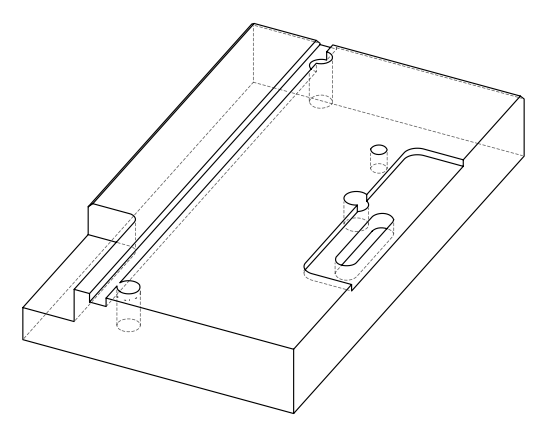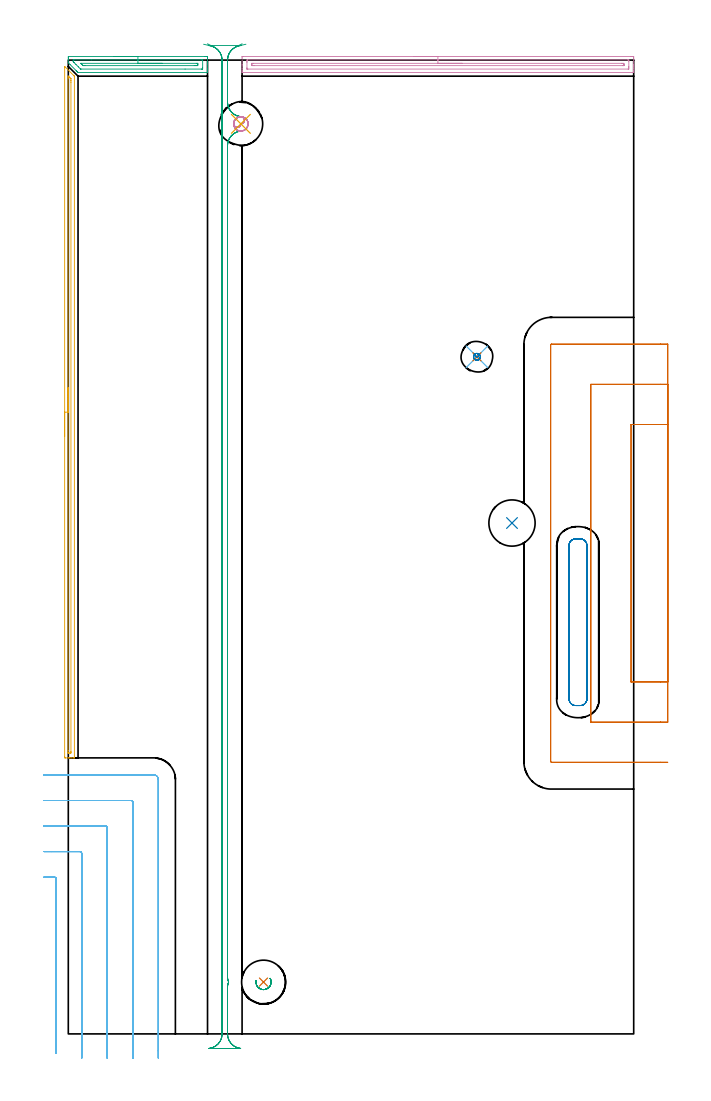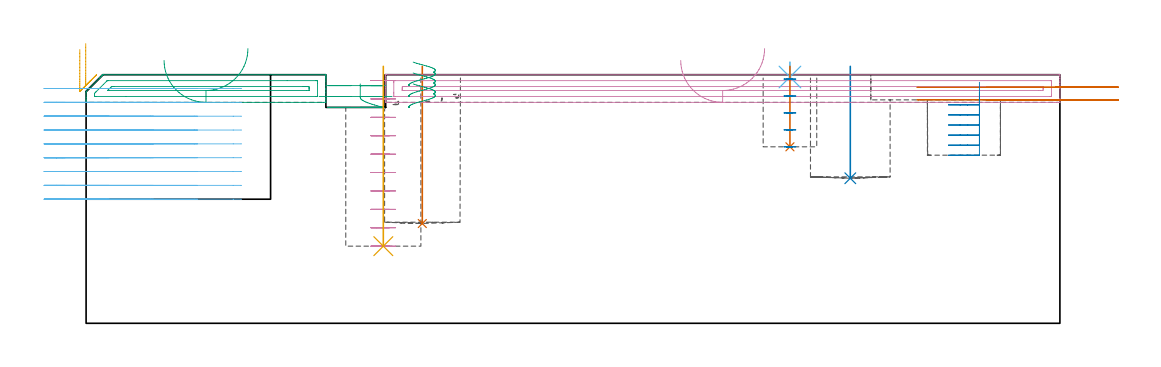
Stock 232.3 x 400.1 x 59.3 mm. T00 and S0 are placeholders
(PLAN: 14 operations, 10 tool changes, 37 min)
(1 INDEXABLE_INSERT_DRILL_BLIND_HOLE_FROM_SOLID | STEP1POCKET | NXT0302_007 | 0.15 min | 8965 mm3)
(2 INDEXABLE_INSERT_DRILL_BLIND_HOLE_FROM_SOLID_1 | STEP1POCKET_1 | NXT0302_009 | 0.11 min | 6930 mm3)
(3 AREA_MILL | FG_CHAMFER_SURFACE | UGT0205_001 | 1.52 min | 1337 mm3)
(4 AREA_MILL_1 | FG_CHAMFER_SURFACE_1 | UGT0205_001 | 4.04 min | 3596 mm3)
(5 AREA_MILL_2 | FG_CHAMFER_SURFACE_2 | UGT0205_001 | 4.68 min | 2275 mm3)
(6 MILL_CORNER_NOTCH_RECTANGULAR | CORNER_NOTCH_RECTANGULAR | UGT0201_132 | Follow Part, ap 3.5, ae 75% | 12.07 min | 147679 mm3)
(7 MILL_OPEN_POCKET | POCKET_OPEN | UGT0201_105 | Follow Part, ap 5.5, ae 75% | 4.73 min | 51807 mm3)
(8 MILL_RECTANGULAR_POCKET | POCKET_RECTANGULAR_STRAIGHT | NXT0201_010 | Follow Part, ap 2.5, ae 75% | 2.29 min | 17332 mm3)
(9 MILL_RECTANGULAR_SLOT | SLOT_RECTANGULAR | NXT0201_011 | Follow Part, ap 3, ae 75% | 5.61 min | 44807 mm3)
(10 MILL_BLIND_HOLE_FROM_SOLID_MATERIAL | STEP1POCKET_2 | NXT0201_011 | Spiral | 1.3 min | 8603 mm3)
(11 BORE_BLIND_HOLE | STEP1POCKET_2 | UGT0332_075 | 0.17 min | 0 mm3)
(12 SPOT_DRILL | STEP1POCKET_3 | NXT0321_9005460120000 | 0.03 min | 1 mm3)
(13 DRILL_BLIND_HOLE_INTO_CENTER | STEP1POCKET_3 | NXT0301_089 | 0.08 min | 1719 mm3)
(14 MILL_ROUGH_BLIND_HOLE_CONTOUR | STEP1POCKET_3 | NXT0201_010 | Spiral | 0.27 min | 494 mm3)
(TOOL NXT0302_007 | Index. Insert Drill 18mm [880-D1800L25-05] | D18 PA176 FL90 Z2)
(TOOL NXT0302_009 | Index. Insert Drill 19mm [880-D1900L25-05] | D19 PA176 FL95 Z2)
(TOOL UGT0205_001 | Chamfer Mill 20 x 3 x 45 deg. | D20 FL50 Z2)
(TOOL UGT0201_132 | Carbide End Mill 14.0 | D14 FL30 Z4)
(TOOL UGT0201_105 | End Mill 22 mm | D22 FL25 Z2)
(TOOL NXT0201_010 | ENDMILL 10mm [2P460-1000-NA 1630] | D10 FL30 Z6)
(TOOL NXT0201_011 | ENDMILL 12mm [2P460-1200-NA 1630] | D12 FL38 Z6)
(TOOL UGT0332_075 | 17.75 mm Rough Boring Bar | D17.75)
(TOOL NXT0321_9005460120000 | NC Spot Drill, 142deg, 12mm, Carbide, Uncoated | D12 PA142 FL30 Z2)
(TOOL NXT0301_089 | Carbide Drill 11.8mm [860.1-1180-035A1-MM 2214] | D11.8 PA140 FL55 Z2)
(OP 1 INDEXABLE_INSERT_DRILL_BLIND_HOLE_FROM_SOLID)
G17 G21 G94 G90
T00 M6
G54
G17 G0 G90 X80.2 Y21.3 S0 M3
G43 Z69.3 H1
G94 G81 G98 Z23.8 F250. R61.3
G80
M5
M2
(OP 2 INDEXABLE_INSERT_DRILL_BLIND_HOLE_FROM_SOLID_1)
G17 G21 G94 G90
T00 M6
G54
G17 G0 G90 X182.3 Y209.9 S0 M3
G43 Z69.3 H1
G94 G81 G98 Z34.6 F250. R61.3
G80
M5
M2
(OP 3 AREA_MILL)
G17 G21 G94 G90
T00 M6
G54
G17 G0 G90 X18.6 Y401.6 S1061 M3
G43 Z69.3 H0
Z62.7
G94 G1 X18.638 Z61.828 F250.
X18.752 Z60.964
X18.941 Z60.112
X19.203 Z59.28
X19.537 Z58.474
X19.94 Z57.7
X20.408 Z56.964
X20.94 Z56.272
X21.529 Z55.629
X22.172 Z55.04
X22.864 Z54.508
X23.6 Z54.04
X24.374 Z53.637
X25.18 Z53.303
X26.012 Z53.041
X26.864 Z52.852
X27.728 Z52.738
X28.6 Z52.7
X56.014
X56.631 Y401.597 Z52.703
X57.193 Y401.591 Z52.705
X57.197 Y401.549 Z52.747
X57.2 Y400.98 Z53.315
Y400.658 Z53.637
Y399.193 Z55.101
Y398.55 Z55.748
Y398.3 Z55.997
Y396.513 Z57.782
Y396.014 Z58.285
Y395.62 Z58.679
Y395.346 Z58.953
X57.193 Y395.046 Z59.246
X57.19 Y395.003 Z59.289
X57.076 Y395. Z59.3
X4.129
X4.005 Y395.004 Z59.289
X3.934 Y395.064 Z59.233
X3.72 Y395.28 Z59.019
X3.669 Y395.331 Z58.969
X3.378 Y395.62 Z58.676
X3.239 Y395.76 Z58.537
X0.699 Y398.3 Z55.997
X0.01 Y398.99 Z55.309
X0. Y399.157 Z55.142
Y400.481 Z53.818
Y400.98 Z53.315
Y401.23 Z53.067
X0.001 Y401.591 Z52.705
X0.124 Y401.6 Z52.7
X28.6
Y400.186 Z54.114
X54.851 Y400.185 Z54.115
X54.949 Y400.184 Z54.116
X55.146 Y400.18 Z54.12
X55.191 Y400.178 Z54.122
X55.194 Y400.167 Z54.133
X55.197 Y400.137 Z54.163
X55.199 Y400.087 Z54.213
Y397.057 Z57.243
X55.192 Y396.513 Z57.787
X55.19 Y396.432 Z57.868
X55.047 Y396.421 Z57.879
X54.947 Y396.417 Z57.883
X54.851 Y396.415 Z57.885
X47.979 Y396.414 Z57.886
X5.216 Y396.415 Z57.885
X5.118 Y396.416 Z57.884
X5.069 Y396.418 Z57.882
X5.048 Y396.421 Z57.879
X5.019 Y396.44 Z57.86
X4.94 Y396.513 Z57.787
X4.129 Y397.321 Z56.979
X3.15 Y398.3 Z56.
X2.349 Y399.101 Z55.199
X2.258 Y399.193 Z55.107
X2.167 Y399.289 Z55.011
X2.01 Y399.459 Z54.841
X2.005 Y399.539 Z54.761
X2.008 Y400.087 Z54.213
X2.01 Y400.168 Z54.132
X2.153 Y400.179 Z54.121
X2.253 Y400.183 Z54.117
X2.349 Y400.185 Z54.115
X9.505 Y400.186 Z54.114
X28.6
Y398.772 Z55.528
X52.602 Y398.771 Z55.529
X53.071 Y398.77 Z55.53
X53.138 Y398.768 Z55.532
X53.176 Y398.765 Z55.535
X53.19 Y398.758 Z55.542
X53.193 Y398.687 Z55.613
X53.198 Y398.429 Z55.871
X53.199 Y398.3 Z56.
X53.198 Y398.172 Z56.128
X53.192 Y398.042 Z56.258
X53.179 Y397.835 Z56.465
X53.071 Y397.834 Z56.466
X52.65 Y397.83 Z56.47
X52.181 Y397.829 Z56.471
X51.761 Y397.828 Z56.472
X6.798 Y397.829 Z56.471
X6.376 Y397.83 Z56.47
X6.144 Y397.834 Z56.466
X6.089 Y397.835 Z56.465
X6.019 Y397.892 Z56.408
X5.908 Y397.995 Z56.305
X5.6 Y398.3 Z56.
X5.289 Y398.613 Z55.687
X5.202 Y398.704 Z55.596
X5.152 Y398.759 Z55.541
X5.15 Y398.766 Z55.534
X5.158 Y398.767 Z55.533
X5.282 Y398.77 Z55.53
X5.439 Y398.771 Z55.529
X28.6 Y398.772 Z55.528
X29.472 Z55.566
X30.336 Z55.68
X31.188 Z55.869
X32.02 Z56.132
X32.826 Z56.465
X33.6 Z56.868
X34.336 Z57.337
X35.028 Z57.868
X35.671 Z58.457
X36.26 Z59.101
X36.792 Z59.793
X37.26 Z60.528
X37.663 Z61.302
X37.997 Z62.108
X38.259 Z62.94
X38.448 Z63.792
X38.562 Z64.657
X38.6 Z65.528
G0 Z69.3
M5
M2
(OP 4 AREA_MILL_1)
G17 G21 G94 G90
T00 M6
G54
G17 G0 G90 X141.85 Y401.6 S1061 M3
G43 Z69.3 H0
Z62.7
G94 G1 X141.888 Z61.828 F250.
X142.002 Z60.964
X142.191 Z60.112
X142.453 Z59.28
X142.787 Z58.474
X143.19 Z57.7
X143.658 Z56.964
X144.19 Z56.272
X144.779 Z55.629
X145.422 Z55.04
X146.114 Z54.508
X146.85 Z54.04
X147.624 Z53.637
X148.43 Z53.303
X149.262 Z53.041
X150.114 Z52.852
X150.978 Z52.738
X151.85 Z52.7
X231.08
X231.699 Y401.597 Z52.703
X232.293 Y401.591 Z52.705
X232.297 Y401.579 Z52.717
X232.3 Y400.98 Z53.316
Y400.689 Z53.607
Y398.309 Z55.985
Y397.718 Z56.579
Y397.407 Z56.89
Y396.824 Z57.472
Y396.513 Z57.782
Y395.891 Z58.408
Y395.431 Z58.868
Y395.02 Z59.27
X232.292 Y395.002 Z59.288
X232.145 Y395. Z59.3
X71.555
X71.41 Y395.003 Z59.288
X71.407 Y395.058 Z59.234
X71.4 Y395.432 Z58.868
Y395.891 Z58.408
Y396.513 Z57.782
Y397.718 Z56.579
Y398.297 Z55.997
X71.401 Y400.98 Z53.316
X71.403 Y401.579 Z52.717
X71.407 Y401.591 Z52.705
X72.001 Y401.6 Z52.7
X151.85
Y400.186 Z54.114
X229.914
X230.013 Y400.184 Z54.116
X230.209 Y400.179 Z54.121
X230.291 Y400.17 Z54.13
X230.295 Y400.142 Z54.158
X230.298 Y400.087 Z54.213
X230.3 Y399.701 Z54.599
Y397.407 Z56.893
X230.299 Y397.021 Z57.279
X230.293 Y396.513 Z57.787
X230.29 Y396.423 Z57.877
X230.112 Y396.417 Z57.883
X230.013 Y396.415 Z57.885
X73.786 Y396.414 Z57.886
X73.687 Y396.416 Z57.884
X73.491 Y396.421 Z57.879
X73.409 Y396.43 Z57.87
X73.405 Y396.458 Z57.842
X73.402 Y396.513 Z57.787
X73.4 Y396.899 Z57.401
Y399.193 Z55.107
Y399.579 Z54.721
X73.407 Y400.087 Z54.213
X73.41 Y400.177 Z54.123
X73.588 Y400.183 Z54.117
X73.687 Y400.185 Z54.115
X151.85 Y400.186 Z54.114
Y398.772 Z55.528
X227.238 Y398.771 Z55.529
X227.66
X228.13 Y398.767 Z55.533
X228.277 Y398.765 Z55.535
X228.292 Y398.47 Z55.83
X228.297 Y398.3 Z56.
X228.299 Y398.13 Z56.17
X228.296 Y397.96 Z56.34
X228.29 Y397.847 Z56.453
X228.284 Y397.834 Z56.466
X228.276 Y397.832 Z56.468
X228.248 Y397.83 Z56.47
X228.13 Y397.829 Z56.471
X227.709 Y397.828 Z56.472
X76.462 Y397.829 Z56.471
X76.04
X75.57 Y397.833 Z56.467
X75.423 Y397.835 Z56.465
X75.408 Y398.13 Z56.17
X75.403 Y398.3 Z56.
X75.401 Y398.47 Z55.83
X75.404 Y398.64 Z55.66
X75.41 Y398.753 Z55.547
X75.416 Y398.766 Z55.534
X75.424 Y398.768 Z55.532
X75.452 Y398.77 Z55.53
X75.57 Y398.771 Z55.529
X75.991 Y398.772 Z55.528
X151.85
X152.722 Z55.566
X153.586 Z55.68
X154.438 Z55.869
X155.27 Z56.131
X156.076 Z56.465
X156.85 Z56.868
X157.586 Z57.337
X158.278 Z57.868
X158.921 Z58.457
X159.51 Z59.101
X160.042 Z59.793
X160.51 Z60.528
X160.913 Z61.302
X161.247 Z62.108
X161.509 Z62.94
X161.698 Z63.792
X161.812 Z64.657
X161.85 Z65.528
G0 Z69.3
M5
M2
(OP 5 AREA_MILL_2)
G17 G21 G94 G90
T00 M6
G54
G17 G0 G90 X-1.5 Y245.45 S1061 M3
G43 Z69.3 H0
Z65.3
G94 G1 Y245.488 Z64.428 F250.
Y245.602 Z63.564
Y245.791 Z62.712
Y246.053 Z61.88
Y246.387 Z61.074
Y246.79 Z60.3
Y247.258 Z59.564
Y247.79 Z58.872
Y248.379 Z58.229
Y249.022 Z57.64
Y249.714 Z57.109
Y250.45 Z56.64
Y251.224 Z56.237
Y252.03 Z55.903
Y252.862 Z55.641
Y253.714 Z55.452
Y254.578 Z55.338
Y255.45 Z55.3
Y397.167
X-1.499 Y397.427 Z55.299
X-1.495 Y397.475 Z55.302
X-1.494 Y397.483 Z55.303
X-1.451 Y397.452 Z55.347
X2.248 Y393.752 Z59.048
X2.437 Y393.561 Z59.233
X2.497 Y393.495 Z59.289
X2.5 Y393.326 Z59.3
Y113.558
X2.497 Y113.41 Z59.288
X2.408 Y113.403 Z59.2
X2.313 Y113.4 Z59.112
X1.117 Z57.916
X0.5 Z57.296
X0.192 Z56.988
X-1.111 Z55.684
X-1.236 Y113.403 Z55.559
X-1.493 Y113.41 Z55.302
X-1.497 Y113.736 Z55.3
X-1.5 Y114.005
Y255.45
X-0.086 Z56.714
X-0.085 Y392.433 Z56.715
X-0.083 Y393.033 Z56.717
X-0.079 Y393.326 Z56.721
X-0.073 Y393.612 Z56.727
X0.222 Y393.326 Z57.022
X0.5 Y393.05 Z57.3
X0.804 Y392.745 Z57.604
X0.959 Y392.588 Z57.759
X1.035 Y392.507 Z57.835
X1.071 Y392.467 Z57.871
X1.079 Y392.433 Z57.879
X1.084 Y391.833 Z57.884
X1.085 Y391.541 Z57.885
X1.086 Y390.939 Z57.886
X1.085 Y116.08 Z57.885
X1.084 Y115.789 Z57.884
X1.081 Y115.489 Z57.881
X1.079 Y115.422 Z57.879
X1.005 Y115.41 Z57.805
X0.876 Y115.403 Z57.676
X0.5 Y115.401 Z57.3
X0.009 Y115.402 Z56.809
X-0.066 Y115.409 Z56.734
X-0.079 Y115.411 Z56.721
X-0.081 Y115.435 Z56.719
X-0.084 Y115.497 Z56.716
X-0.085 Y115.789 Z56.715
X-0.086 Y116.392 Z56.714
Y255.45
Y256.322 Z56.752
Y257.186 Z56.866
Y258.038 Z57.055
Y258.87 Z57.317
Y259.676 Z57.651
Y260.45 Z58.054
Y261.186 Z58.523
Y261.878 Z59.054
Y262.521 Z59.643
Y263.11 Z60.286
Y263.642 Z60.979
Y264.11 Z61.714
Y264.513 Z62.488
Y264.847 Z63.294
Y265.109 Z64.126
Y265.298 Z64.978
Y265.412 Z65.843
Y265.45 Z66.714
G0 Z69.3
M5
M2
(OP 6 MILL_CORNER_NOTCH_RECTANGULAR)
G17 G21 G94 G90
T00 M6
G54
G17 G0 G90 X-5. Y-7.899 S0 M3
G43 Z69.302 H0
Z56.001
G94 G1 Y-4.899 F250.
Y63.705 F500.
G3 X-5.695 Y64.4 R0.7
G1 X-7.
X-10. F250.
G0 Z69.302
X5.5 Y-10.
Z56.001
G1 Y-7.
Y74.204 F500.
G3 X4.804 Y74.9 R0.7
G1 X-7.
X-10. F250.
G0 Z69.302
X16. Y-10.
Z56.001
G1 Y-7.
Y84.704 F500.
G3 X15.304 Y85.4 R0.7
G1 X-7.
X-10. F250.
G0 Z69.302
X26.5 Y-10.
Z56.001
G1 Y-7.
Y95.204 F500.
G3 X25.804 Y95.9 R0.7
G1 X-7.
X-10. F250.
G0 Z69.302
X37. Y-10.
Z56.001
G1 Y-7.
Y104.5 F500.
G3 X35.1 Y106.4 R1.9
G1 X-7.
X-10. F250.
G0 Z69.302
X-5. Y-7.899
Z52.701
G1 Y-4.899
Y63.705 F500.
G3 X-5.695 Y64.4 R0.7
G1 X-7.
X-10. F250.
G0 Z69.302
X5.5 Y-10.
Z52.701
G1 Y-7.
Y74.204 F500.
G3 X4.804 Y74.9 R0.7
G1 X-7.
X-10. F250.
G0 Z69.302
X16. Y-10.
Z52.701
G1 Y-7.
Y84.704 F500.
G3 X15.304 Y85.4 R0.7
G1 X-7.
X-10. F250.
G0 Z69.302
X26.5 Y-10.
Z52.701
G1 Y-7.
Y95.204 F500.
G3 X25.804 Y95.9 R0.7
G1 X-7.
X-10. F250.
G0 Z69.302
X37. Y-10.
Z52.701
G1 Y-7.
Y104.5 F500.
G3 X35.1 Y106.4 R1.9
G1 X-7.
X-10. F250.
G0 Z69.302
X-5. Y-7.899
Z49.401
G1 Y-4.899
Y63.705 F500.
G3 X-5.695 Y64.4 R0.7
G1 X-7.
X-10. F250.
G0 Z69.302
X5.5 Y-10.
Z49.401
G1 Y-7.
Y74.204 F500.
G3 X4.804 Y74.9 R0.7
G1 X-7.
X-10. F250.
G0 Z69.302
X16. Y-10.
Z49.401
G1 Y-7.
Y84.704 F500.
G3 X15.304 Y85.4 R0.7
G1 X-7.
X-10. F250.
G0 Z69.302
X26.5 Y-10.
Z49.401
G1 Y-7.
Y95.204 F500.
G3 X25.804 Y95.9 R0.7
G1 X-7.
X-10. F250.
G0 Z69.302
X37. Y-10.
Z49.401
G1 Y-7.
Y104.5 F500.
G3 X35.1 Y106.4 R1.9
G1 X-7.
X-10. F250.
G0 Z69.302
X-5. Y-7.899
Z46.101
G1 Y-4.899
Y63.705 F500.
G3 X-5.695 Y64.4 R0.7
G1 X-7.
X-10. F250.
G0 Z69.302
X5.5 Y-10.
Z46.101
G1 Y-7.
Y74.204 F500.
G3 X4.804 Y74.9 R0.7
G1 X-7.
X-10. F250.
G0 Z69.302
X16. Y-10.
Z46.101
G1 Y-7.
Y84.704 F500.
G3 X15.304 Y85.4 R0.7
G1 X-7.
X-10. F250.
G0 Z69.302
X26.5 Y-10.
Z46.101
G1 Y-7.
Y95.204 F500.
G3 X25.804 Y95.9 R0.7
G1 X-7.
X-10. F250.
G0 Z69.302
X37. Y-10.
Z46.101
G1 Y-7.
Y104.5 F500.
G3 X35.1 Y106.4 R1.9
G1 X-7.
X-10. F250.
G0 Z69.302
X-5. Y-7.899
Z42.801
G1 Y-4.899
Y63.705 F500.
G3 X-5.695 Y64.4 R0.7
G1 X-7.
X-10. F250.
G0 Z69.302
X5.5 Y-10.
Z42.801
G1 Y-7.
Y74.204 F500.
G3 X4.804 Y74.9 R0.7
G1 X-7.
X-10. F250.
G0 Z69.302
X16. Y-10.
Z42.801
G1 Y-7.
Y84.704 F500.
G3 X15.304 Y85.4 R0.7
G1 X-7.
X-10. F250.
G0 Z69.302
X26.5 Y-10.
Z42.801
G1 Y-7.
Y95.204 F500.
G3 X25.804 Y95.9 R0.7
G1 X-7.
X-10. F250.
G0 Z69.302
X37. Y-10.
Z42.801
G1 Y-7.
Y104.5 F500.
G3 X35.1 Y106.4 R1.9
G1 X-7.
X-10. F250.
G0 Z69.302
X-5. Y-7.899
Z39.501
G1 Y-4.899
Y63.705 F500.
G3 X-5.695 Y64.4 R0.7
G1 X-7.
X-10. F250.
G0 Z69.302
X5.5 Y-10.
Z39.501
G1 Y-7.
Y74.204 F500.
G3 X4.804 Y74.9 R0.7
G1 X-7.
X-10. F250.
G0 Z69.302
X16. Y-10.
Z39.501
G1 Y-7.
Y84.704 F500.
G3 X15.304 Y85.4 R0.7
G1 X-7.
X-10. F250.
G0 Z69.302
X26.5 Y-10.
Z39.501
G1 Y-7.
Y95.204 F500.
G3 X25.804 Y95.9 R0.7
G1 X-7.
X-10. F250.
G0 Z69.302
X37. Y-10.
Z39.501
G1 Y-7.
Y104.5 F500.
G3 X35.1 Y106.4 R1.9
G1 X-7.
X-10. F250.
G0 Z69.302
X-5. Y-7.899
Z36.2
G1 Y-4.899
Y63.705 F500.
G3 X-5.695 Y64.4 R0.7
G1 X-7.
X-10. F250.
G0 Z69.302
X5.5 Y-10.
Z36.2
G1 Y-7.
Y74.204 F500.
G3 X4.804 Y74.9 R0.7
G1 X-7.
X-10. F250.
G0 Z69.302
X16. Y-10.
Z36.2
G1 Y-7.
Y84.704 F500.
G3 X15.304 Y85.4 R0.7
G1 X-7.
X-10. F250.
G0 Z69.302
X26.5 Y-10.
Z36.2
G1 Y-7.
Y95.204 F500.
G3 X25.804 Y95.9 R0.7
G1 X-7.
X-10. F250.
G0 Z69.302
X37. Y-10.
Z36.2
G1 Y-7.
Y104.5 F500.
G3 X35.1 Y106.4 R1.9
G1 X-7.
X-10. F250.
G0 Z69.302
X-5. Y-7.899
Z32.9
G1 Y-4.899
Y63.705 F500.
G3 X-5.695 Y64.4 R0.7
G1 X-7.
X-10. F250.
G0 Z69.302
X5.5 Y-10.
Z32.9
G1 Y-7.
Y74.204 F500.
G3 X4.804 Y74.9 R0.7
G1 X-7.
X-10. F250.
G0 Z69.302
X16. Y-10.
Z32.9
G1 Y-7.
Y84.704 F500.
G3 X15.304 Y85.4 R0.7
G1 X-7.
X-10. F250.
G0 Z69.302
X26.5 Y-10.
Z32.9
G1 Y-7.
Y95.204 F500.
G3 X25.804 Y95.9 R0.7
G1 X-7.
X-10. F250.
G0 Z69.302
X37. Y-10.
Z32.9
G1 Y-7.
Y104.5 F500.
G3 X35.1 Y106.4 R1.9
G1 X-7.
X-10. F250.
G0 Z69.302
X-5. Y-7.899
Z29.6
G1 Y-4.899
Y63.705 F500.
G3 X-5.695 Y64.4 R0.7
G1 X-7.
X-10. F250.
G0 Z69.302
X5.5 Y-10.
Z29.6
G1 Y-7.
Y74.204 F500.
G3 X4.804 Y74.9 R0.7
G1 X-7.
X-10. F250.
G0 Z69.302
X16. Y-10.
Z29.6
G1 Y-7.
Y84.704 F500.
G3 X15.304 Y85.4 R0.7
G1 X-7.
X-10. F250.
G0 Z69.302
X26.5 Y-10.
Z29.6
G1 Y-7.
Y95.204 F500.
G3 X25.804 Y95.9 R0.7
G1 X-7.
X-10. F250.
G0 Z69.302
X37. Y-10.
Z29.6
G1 Y-7.
Y104.5 F500.
G3 X35.1 Y106.4 R1.9
G1 X-7.
X-10. F250.
G0 Z69.302
M5
M2
(OP 7 MILL_OPEN_POCKET)
G17 G21 G94 G90
T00 M6
G54
G17 G0 G90 X246.3 Y250.4 S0 M3
G43 Z69.302 H0
Z56.301
G94 G1 X243.3 F250.
X231.2 F500.
Y144.6
X243.3
X246.3 F250.
Y266.9
X243.3
X214.7 F500.
Y128.1
X243.3
X246.3 F250.
Y283.4
X243.3
X198.5 F500.
G3 X198.2 Y283.1 R0.3
G1 Y111.9
G3 X198.5 Y111.6 R0.3
G1 X243.3
X246.3 F250.
G0 Y250.4 Z53.3
G1 X243.3
X231.2 F500.
Y144.6
X243.3
X246.3 F250.
Y266.9
X243.3
X214.7 F500.
Y128.1
X243.3
X246.3 F250.
Y283.4
X243.3
X198.5 F500.
G3 X198.2 Y283.1 R0.3
G1 Y111.9
G3 X198.5 Y111.6 R0.3
G1 X243.3
X246.3 F250.
G0 Z69.302
M5
M2
(OP 8 MILL_RECTANGULAR_POCKET)
G17 G21 G94 G90
T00 M6
G54
G17 G0 G90 X213.1 Y148.996 S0 M3
G43 Z69.302 H1
Z57.501
G94 G1 Y169.15 Z52.101 F250.
Y200.6 F500.
G3 X210.3 Y203.4 R2.8
G1 X208.5
G3 X205.7 Y200.6 R2.8
G1 Y137.7
G3 X208.5 Y134.9 R2.8
G1 X210.3
G3 X213.1 Y137.7 R2.8
G1 Y169.15
Y170.15
G0 Y148.996 Z55.101
G1 Y169.15 Z49.701 F250.
Y200.6 F500.
G3 X210.3 Y203.4 R2.8
G1 X208.5
G3 X205.7 Y200.6 R2.8
G1 Y137.7
G3 X208.5 Y134.9 R2.8
G1 X210.3
G3 X213.1 Y137.7 R2.8
G1 Y169.15
Y170.15
G0 Y148.996 Z52.701
G1 Y169.15 Z47.301 F250.
Y200.6 F500.
G3 X210.3 Y203.4 R2.8
G1 X208.5
G3 X205.7 Y200.6 R2.8
G1 Y137.7
G3 X208.5 Y134.9 R2.8
G1 X210.3
G3 X213.1 Y137.7 R2.8
G1 Y169.15
Y170.15
G0 Y148.996 Z50.301
G1 Y169.15 Z44.9 F250.
Y200.6 F500.
G3 X210.3 Y203.4 R2.8
G1 X208.5
G3 X205.7 Y200.6 R2.8
G1 Y137.7
G3 X208.5 Y134.9 R2.8
G1 X210.3
G3 X213.1 Y137.7 R2.8
G1 Y169.15
Y170.15
G0 Y148.996 Z47.9
G1 Y169.15 Z42.5 F250.
Y200.6 F500.
G3 X210.3 Y203.4 R2.8
G1 X208.5
G3 X205.7 Y200.6 R2.8
G1 Y137.7
G3 X208.5 Y134.9 R2.8
G1 X210.3
G3 X213.1 Y137.7 R2.8
G1 Y169.15
Y170.15
G0 Y148.996 Z45.5
G1 Y169.15 Z40.1 F250.
Y200.6 F500.
G3 X210.3 Y203.4 R2.8
G1 X208.5
G3 X205.7 Y200.6 R2.8
G1 Y137.7
G3 X208.5 Y134.9 R2.8
G1 X210.3
G3 X213.1 Y137.7 R2.8
G1 Y169.15
Y170.15
G0 Z69.302
M5
M2
(OP 9 MILL_RECTANGULAR_SLOT)
G17 G21 G94 G90
T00 M6
G54
G17 G0 G90 X57.173 Y406.808 S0 M3
G43 Z69.302 H1
Z56.701
G94 G1 X59.862 Y405.477 F250.
G2 X63.2 Y400.1 R6. F500.
G1 Y0.
G2 X57.799 Y-5.97 R6.
G1 Y-6.
X70.801
Y-5.97
G2 X65.4 Y0. R6.
G1 Y18.983
G2 X65.866 Y21.3 R6.
X65.4 Y23.617 R6.
G1 Y364.964
G2 X70.866 Y370.94 R6.
G1 Y370.95
G2 X70.866 Y376.85 R2.95
G1 Y376.86
G2 X65.4 Y382.836 R6.
G1 Y400.1
G2 X68.737 Y405.477 R6.
G1 X71.425 Y406.808 F250.
G0 X55.585 Y406.611 Z54.101
G1 X58.512 Y405.955
G2 X63.2 Y400.1 R6. F500.
G1 Y0.
G2 X57.799 Y-5.97 R6.
G1 Y-6.
X70.801
Y-5.97
G2 X65.4 Y0. R6.
G1 Y18.983
G2 X65.866 Y21.3 R6.
X65.4 Y23.617 R6.
G1 Y364.964
G2 X70.866 Y370.94 R6.
G1 Y370.95
G2 X70.866 Y376.85 R2.95
G1 Y376.86
G2 X65.4 Y382.836 R6.
G1 Y400.1
G2 X70.064 Y405.949 R6.
G1 X72.989 Y406.617 F250.
G0 Z69.302
X65.4 Y394.844
Z57.101
G1 Y382.591 Z53.817
X65.461 Y381.947 Z53.644
X65.591 Y381.314 Z53.471
X65.788 Y380.699 Z53.298
X66.051 Y380.108 Z53.125
X66.375 Y379.549 Z52.951
X66.757 Y379.027 Z52.778
X67.194 Y378.55 Z52.605
X67.679 Y378.123 Z52.432
X68.207 Y377.75 Z52.258
X68.772 Y377.437 Z52.085
X69.368 Y377.185 Z51.912
X69.987 Y377. Z51.739
X70.622 Y376.882 Z51.566
X70.866 Y376.86 Z51.5
G2 X65.4 Y382.836 R6. F500.
G1 Y400.1
G2 X71.054 Y406.09 R6.
G1 Y406.1
X57.546
Y406.09
G2 X63.2 Y400.1 R6.
G1 Y0.
G2 X57.799 Y-5.97 R6.
G1 Y-6.
X70.801
Y-5.97
G2 X65.4 Y0. R6.
G1 Y18.983
G2 X65.866 Y21.3 R6.
X65.4 Y23.617 R6.
G1 Y364.964
G2 X70.866 Y370.94 R6.
G0 Z69.302
X78.03 Y19.089
Z62.302
G1 X78.371 Y18.785 Z62.179 F250.
X78.912 Y18.469 Z62.011
X79.504 Y18.269 Z61.844
X80.125 Y18.191 Z61.676
X80.748 Y18.239 Z61.509
X81.23 Y18.366 Z61.375
X81.797 Y18.631 Z61.207
X82.299 Y19.005 Z61.04
X82.715 Y19.471 Z60.872
X83.031 Y20.012 Z60.705
X83.231 Y20.604 Z60.537
X83.309 Y21.225 Z60.369
X83.261 Y21.848 Z60.202
X83.198 Y22.089 Z60.135
X83.134 Y22.33 Z60.068
X83.022 Y22.607 Z59.988
X82.9 Y22.824 Z59.922
X83.022 Y22.607 Z59.855
X83.134 Y22.33 Z59.775
X83.198 Y22.089 Z59.708
X83.261 Y21.848 Z59.641
X83.309 Y21.225 Z59.474
X83.231 Y20.604 Z59.306
X83.031 Y20.012 Z59.138
X82.715 Y19.471 Z58.971
X82.299 Y19.005 Z58.803
X81.797 Y18.631 Z58.636
X81.23 Y18.366 Z58.468
X80.748 Y18.239 Z58.334
X80.125 Y18.191 Z58.167
X79.504 Y18.269 Z57.999
X78.912 Y18.469 Z57.832
X78.371 Y18.785 Z57.664
X77.905 Y19.201 Z57.496
X77.531 Y19.703 Z57.329
X77.266 Y20.27 Z57.161
X77.068 Y20.98 Z56.963
X76.934 Y21.3 Z56.87
X77.057 Y21.592 Z56.786
X77.147 Y21.895 Z56.701
G2 X76.934 Y21.3 R6.
X77.147 Y20.705 R6.
G0 Z69.302
X78.03 Y19.089
Z59.701
G1 X78.371 Y18.785 Z59.579
X78.912 Y18.469 Z59.411
X79.504 Y18.269 Z59.243
X80.125 Y18.191 Z59.076
X80.748 Y18.239 Z58.908
X81.23 Y18.366 Z58.775
X81.797 Y18.631 Z58.607
X82.299 Y19.005 Z58.439
X82.715 Y19.471 Z58.272
X83.031 Y20.012 Z58.104
X83.231 Y20.604 Z57.937
X83.309 Y21.225 Z57.769
X83.261 Y21.848 Z57.601
X83.198 Y22.089 Z57.534
X83.134 Y22.33 Z57.468
X83.022 Y22.607 Z57.388
X82.9 Y22.824 Z57.321
X83.022 Y22.607 Z57.254
X83.134 Y22.33 Z57.174
X83.198 Y22.089 Z57.107
X83.261 Y21.848 Z57.041
X83.309 Y21.225 Z56.873
X83.231 Y20.604 Z56.705
X83.031 Y20.012 Z56.538
X82.715 Y19.471 Z56.37
X82.299 Y19.005 Z56.203
X81.797 Y18.631 Z56.035
X81.23 Y18.366 Z55.867
X80.748 Y18.239 Z55.734
X80.125 Y18.191 Z55.566
X79.504 Y18.269 Z55.399
X78.912 Y18.469 Z55.231
X78.371 Y18.785 Z55.063
X77.905 Y19.201 Z54.896
X77.531 Y19.703 Z54.728
X77.266 Y20.27 Z54.561
X77.068 Y20.98 Z54.363
X76.934 Y21.3 Z54.27
X77.057 Y21.592 Z54.185
X77.147 Y21.895 Z54.101
G2 X76.934 Y21.3 R6.
X77.147 Y20.705 R6.
G0 Z69.302
X78.03 Y19.089
Z57.101
G1 X78.371 Y18.785 Z56.978
X78.912 Y18.469 Z56.81
X79.504 Y18.269 Z56.643
X80.125 Y18.191 Z56.475
X80.748 Y18.239 Z56.308
X81.23 Y18.366 Z56.174
X81.797 Y18.631 Z56.006
X82.299 Y19.005 Z55.839
X82.715 Y19.471 Z55.671
X83.031 Y20.012 Z55.504
X83.231 Y20.604 Z55.336
X83.309 Y21.225 Z55.168
X83.261 Y21.848 Z55.001
X83.198 Y22.089 Z54.934
X83.134 Y22.33 Z54.867
X83.022 Y22.607 Z54.787
X82.9 Y22.824 Z54.72
X83.022 Y22.607 Z54.654
X83.134 Y22.33 Z54.574
X83.198 Y22.089 Z54.507
X83.261 Y21.848 Z54.44
X83.309 Y21.225 Z54.273
X83.231 Y20.604 Z54.105
X83.031 Y20.012 Z53.937
X82.715 Y19.471 Z53.77
X82.299 Y19.005 Z53.602
X81.797 Y18.631 Z53.435
X81.23 Y18.366 Z53.267
X80.748 Y18.239 Z53.133
X80.125 Y18.191 Z52.966
X79.504 Y18.269 Z52.798
X78.912 Y18.469 Z52.631
X78.371 Y18.785 Z52.463
X77.905 Y19.201 Z52.295
X77.531 Y19.703 Z52.128
X77.266 Y20.27 Z51.96
X77.068 Y20.98 Z51.762
X76.934 Y21.3 Z51.669
X77.057 Y21.592 Z51.585
X77.147 Y21.895 Z51.5
G2 X76.934 Y21.3 R6.
X77.147 Y20.705 R6.
G0 Z69.302
M5
M2
(OP 10 MILL_BLIND_HOLE_FROM_SOLID_MATERIAL)
G17 G21 G94 G90
T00 M6
G54
G17 G0 G90 X70.9 Y373.9 S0 M3
G43 Z69.3 H1
Z57.91
G94 G3 X70.975 Y376.775 R1.438 F250.
X67.954 Y374.054 R2.875
X70.746 Y370.954 R2.95
X67.954 Y374.054 R-2.95
X69.35 Y372.504 R1.475
X70.9 Y373.9 R1.475
G0 Z53.52
G3 X70.975 Y376.775 R1.438
X67.954 Y374.054 R2.875
X70.746 Y370.954 R2.95
X67.954 Y374.054 R-2.95
X69.35 Y372.504 R1.475
X70.9 Y373.9 R1.475
G0 Z49.13
G3 X70.975 Y376.775 R1.438
X67.954 Y374.054 R2.875
X70.746 Y370.954 R2.95
X67.954 Y374.054 R-2.95
X69.35 Y372.504 R1.475
X70.9 Y373.9 R1.475
G0 Z44.74
G3 X70.975 Y376.775 R1.438
X67.954 Y374.054 R2.875
X70.746 Y370.954 R2.95
X67.954 Y374.054 R-2.95
X69.35 Y372.504 R1.475
X70.9 Y373.9 R1.475
G0 Z40.35
G3 X70.975 Y376.775 R1.438
X67.954 Y374.054 R2.875
X70.746 Y370.954 R2.95
X67.954 Y374.054 R-2.95
X69.35 Y372.504 R1.475
X70.9 Y373.9 R1.475
G0 Z35.96
G3 X70.975 Y376.775 R1.438
X67.954 Y374.054 R2.875
X70.746 Y370.954 R2.95
X67.954 Y374.054 R-2.95
X69.35 Y372.504 R1.475
X70.9 Y373.9 R1.475
G0 Z31.57
G3 X70.975 Y376.775 R1.438
X67.954 Y374.054 R2.875
X70.746 Y370.954 R2.95
X67.954 Y374.054 R-2.95
X69.35 Y372.504 R1.475
X70.9 Y373.9 R1.475
G0 Z27.18
G3 X70.975 Y376.775 R1.438
X67.954 Y374.054 R2.875
X70.746 Y370.954 R2.95
X67.954 Y374.054 R-2.95
X69.35 Y372.504 R1.475
X70.9 Y373.9 R1.475
G0 Z22.79
G3 X70.975 Y376.775 R1.438
X67.954 Y374.054 R2.875
X70.746 Y370.954 R2.95
X67.954 Y374.054 R-2.95
X69.35 Y372.504 R1.475
X70.9 Y373.9 R1.475
G0 Z18.4
G3 X70.975 Y376.775 R1.438
X67.954 Y374.054 R2.875
X70.746 Y370.954 R2.95
X67.954 Y374.054 R-2.95
X69.35 Y372.504 R1.475
X70.9 Y373.9 R1.475
G0 Z69.3
M5
M2
(OP 11 BORE_BLIND_HOLE)
G17 G21 G94 G90
T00 M6
G54
G17 G0 G90 X70.9 Y373.9 S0 M3
G43 Z69.3 H0
G94 G85 G98 Z18.4 F250. R61.3
G80
M5
M2
(OP 12 SPOT_DRILL)
G17 G21 G94 G90
T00 M6
G54
G17 G0 G90 X167.9 Y278.2 S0 M3
G43 Z69.3 H0
G94 G81 G98 Z58.749 F250. R62.3
G80
M5
M2
(OP 13 DRILL_BLIND_HOLE_INTO_CENTER)
G17 G21 G94 G90
T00 M6
G54
G17 G0 G90 X167.9 Y278.2 S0 M3
G43 Z69.3 H1
G94 G81 G98 Z42.1 F250. R61.3
G80
M5
M2
(OP 14 MILL_ROUGH_BLIND_HOLE_CONTOUR)
G17 G21 G94 G90
T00 M6
G54
G17 G0 G90 X167.9 Y278.2 S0 M3
G43 Z69.3 H1
Z58.26
G94 G3 X168.534 Y278.966 R0.645 F250.
X167.638 Y279.575 R0.766
X166.525 Y277.938 R1.4
X167.638 Y279.575 R-1.4
X167.081 Y278.756 R0.7
X167.9 Y278.2 R0.7
G0 Z54.22
G3 X168.534 Y278.966 R0.645
X167.638 Y279.575 R0.766
X166.525 Y277.938 R1.4
X167.638 Y279.575 R-1.4
X167.081 Y278.756 R0.7
X167.9 Y278.2 R0.7
G0 Z50.18
G3 X168.534 Y278.966 R0.645
X167.638 Y279.575 R0.766
X166.525 Y277.938 R1.4
X167.638 Y279.575 R-1.4
X167.081 Y278.756 R0.7
X167.9 Y278.2 R0.7
G0 Z46.14
G3 X168.534 Y278.966 R0.645
X167.638 Y279.575 R0.766
X166.525 Y277.938 R1.4
X167.638 Y279.575 R-1.4
X167.081 Y278.756 R0.7
X167.9 Y278.2 R0.7
G0 Z42.1
G3 X168.534 Y278.966 R0.645
X167.638 Y279.575 R0.766
X166.525 Y277.938 R1.4
X167.638 Y279.575 R-1.4
X167.081 Y278.756 R0.7
X167.9 Y278.2 R0.7
G0 Z69.3
M5
M2
